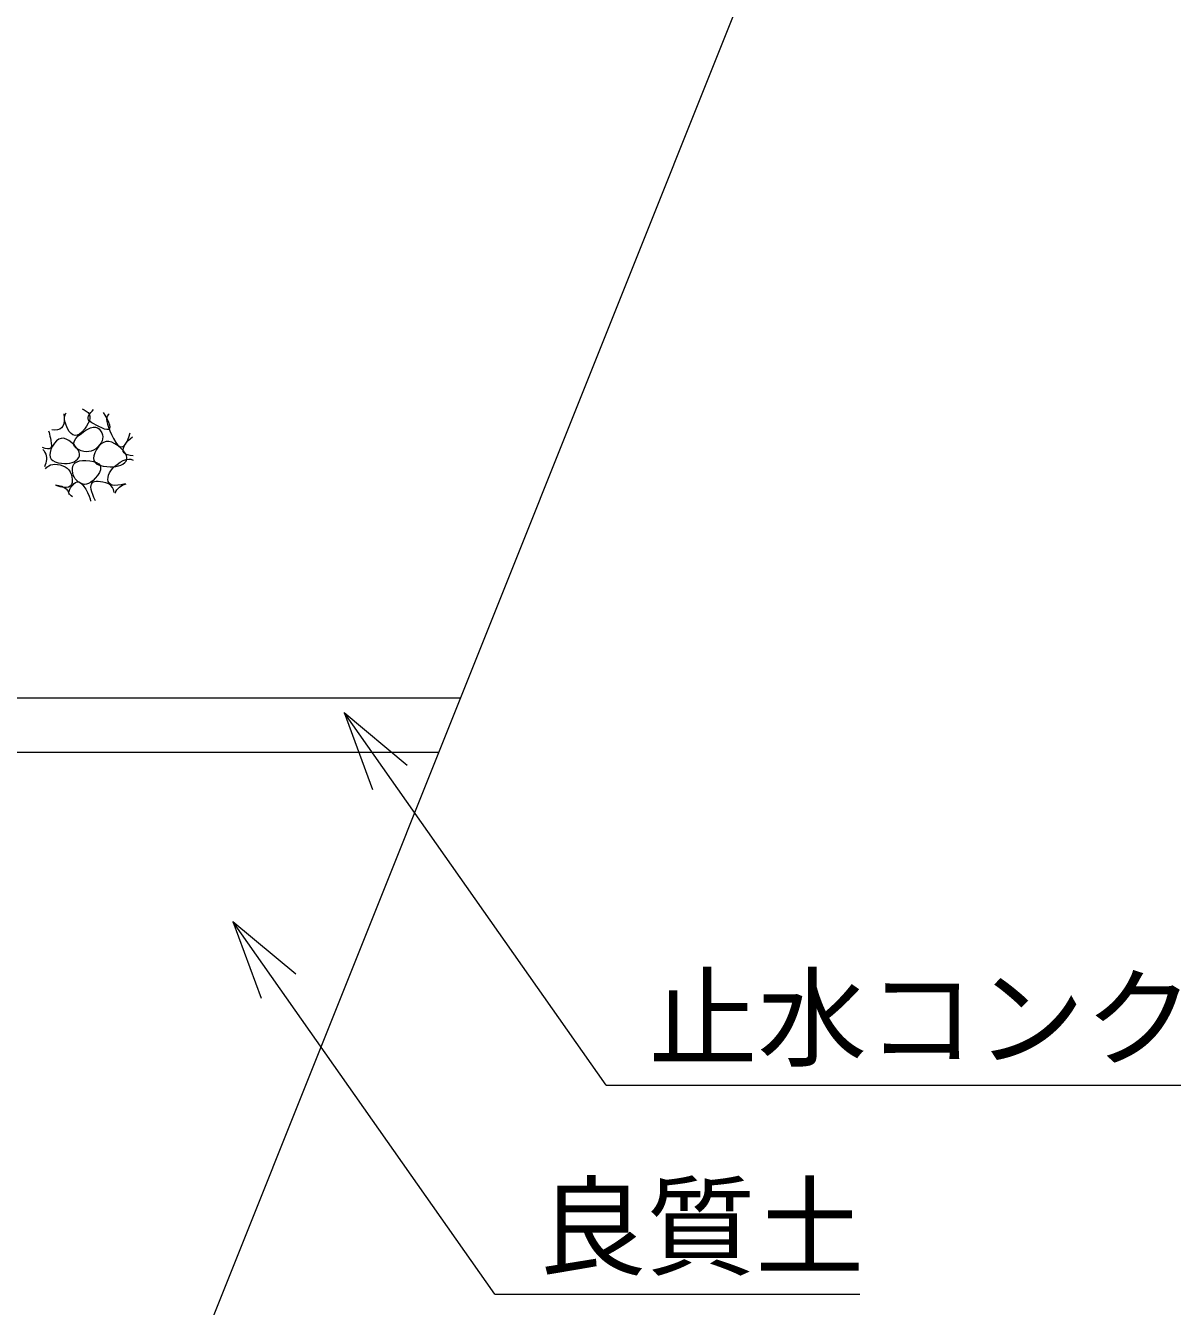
# Model space of a CAD drawing. Units: millimetres, scale not verified. Extents: x 0 to 118900, y 0 to 84100.
# Drawn here: x 85554 to 87657, y 8734 to 11082 of the extents above; entities that cross this region are included whole.
import ezdxf
from ezdxf.enums import TextEntityAlignment as Align

# ---------------------------------------------------------------- set-up
doc = ezdxf.new("R2010")
doc.units = ezdxf.units.MM
doc.header["$LTSCALE"] = 100
doc.layers.add('0_2', color=7, linetype='Continuous', lineweight=18)
doc.layers.add('D-STR-DIM', color=4, linetype='Continuous', lineweight=9)
doc.styles.add('ＭＳ ゴシック', font='')
doc.styles.get('ＭＳ ゴシック').set_extended_font_data('MS Gothic')

msp = doc.modelspace()

# ---------------------------------------------------------------- linework, layer by layer
at = {"layer": '0_2', "color": 4, "lineweight": 9}
for p, q in [((91064.9, 21634.5), (85844.8, 8584.5)), ((84837.2, 9850), (86351.1, 9850)), ((84787.2, 9750), (86311.1, 9750))]:
    msp.add_line(p, q, dxfattribs=at)
at = {"layer": '0_2'}
for p, q in [((85657.2, 10379.4), (85661.1, 10377.8)), ((85661.1, 10377.8), (85664.9, 10375.6)), ((85675.5, 10375.4), (85678, 10378.1)), ((85624.5, 10357.6), (85623.7, 10352.3)), ((85623.8, 10370.4), (85624.5, 10363.9)), ((85624.5, 10363.9), (85624.5, 10357.6)), ((85625.2, 10364.7), (85626, 10368.6)), ((85625.2, 10360.3), (85625.2, 10364.7)), ((85626.1, 10355.3), (85625.2, 10360.3)), ((85626, 10368.6), (85627.8, 10372)), ((85627.8, 10349.8), (85626.1, 10355.3)), ((85664.9, 10375.6), (85668.2, 10372.9)), ((85668.2, 10372.9), (85670.5, 10369.8)), ((85668.4, 10362.5), (85668.7, 10364.2)), ((85668.5, 10361), (85668.4, 10362.5)), ((85669.2, 10359.5), (85668.5, 10361)), ((85668.7, 10364.2), (85669.3, 10366.1)), ((85670.8, 10357.9), (85668.7, 10353.1)), ((85670.5, 10357.8), (85669.2, 10359.5)), ((85669.3, 10366.1), (85670.3, 10368.2)), ((85670.3, 10368.2), (85671.7, 10370.4)), ((85670.5, 10369.8), (85671.6, 10366.3)), ((85672.5, 10356), (85670.5, 10357.8)), ((85671.7, 10362.3), (85670.8, 10357.9)), ((85671.6, 10366.3), (85671.7, 10362.3)), ((85671.7, 10370.4), (85673.4, 10372.8)), ((85675.3, 10354), (85672.5, 10356)), ((85673.4, 10372.8), (85675.5, 10375.4)), ((85678.7, 10351.9), (85675.3, 10354)), ((85695.9, 10373.1), (85699.2, 10368)), ((85699.2, 10368), (85702.7, 10361.6)), ((85702.5, 10363.6), (85702.3, 10360.2)), ((85702.3, 10360.2), (85702.8, 10356.1)), ((85703.4, 10366.3), (85702.5, 10363.6)), ((85702.7, 10361.6), (85705.6, 10355.2)), ((85702.8, 10356.1), (85703.9, 10351.2)), ((85704.9, 10368.4), (85703.4, 10366.3)), ((85706.9, 10370), (85704.9, 10368.4)), ((85705.6, 10355.2), (85707.3, 10350.1)), ((85595.7, 10339.3), (85596.6, 10336.3)), ((85596.6, 10336.3), (85597.5, 10333.1)), ((85597.5, 10333.1), (85598.4, 10329.5)), ((85607.4, 10340.6), (85601.6, 10341.3)), ((85612.3, 10341), (85607.4, 10340.6)), ((85616.4, 10342.3), (85612.3, 10341)), ((85619.7, 10344.6), (85616.4, 10342.3)), ((85622.1, 10348), (85619.7, 10344.6)), ((85623.7, 10352.3), (85622.1, 10348)), ((85630.4, 10343.8), (85627.8, 10349.8)), ((85633.6, 10338.3), (85630.4, 10343.8)), ((85637, 10334.2), (85633.6, 10338.3)), ((85640.5, 10331.8), (85637, 10334.2)), ((85644.3, 10330.8), (85640.5, 10331.8)), ((85648.3, 10331.4), (85644.3, 10330.8)), ((85646.1, 10325.4), (85650.3, 10329.9)), ((85652.5, 10333.4), (85648.3, 10331.4)), ((85650.3, 10329.9), (85656, 10334.7)), ((85656.9, 10337), (85652.5, 10333.4)), ((85656, 10334.7), (85662.1, 10339.1)), ((85661.5, 10342.2), (85656.9, 10337)), ((85665.6, 10347.8), (85661.5, 10342.2)), ((85662.1, 10339.1), (85667.8, 10342.4)), ((85668.7, 10353.1), (85665.6, 10347.8)), ((85667.8, 10342.4), (85673, 10344.6)), ((85673, 10344.6), (85677.6, 10345.7)), ((85677.6, 10345.7), (85681.8, 10345.8)), ((85682.8, 10349.6), (85678.7, 10351.9)), ((85681.8, 10345.8), (85685.4, 10344.8)), ((85687.7, 10347.1), (85682.8, 10349.6)), ((85685.4, 10344.8), (85688.6, 10342.7)), ((85693.2, 10344.5), (85687.7, 10347.1)), ((85688.6, 10342.7), (85691.3, 10339.5)), ((85691.3, 10339.5), (85693.3, 10335.7)), ((85698.5, 10342.4), (85693.2, 10344.5)), ((85693.3, 10335.7), (85694.6, 10332)), ((85694.6, 10332), (85695.1, 10328.3)), ((85702.6, 10341.5), (85698.5, 10342.4)), ((85705.5, 10341.8), (85702.6, 10341.5)), ((85703.9, 10351.2), (85705.7, 10345.7)), ((85707.3, 10343.4), (85705.5, 10341.8)), ((85705.7, 10345.7), (85708.1, 10339.5)), ((85707.3, 10350.1), (85707.9, 10346.1)), ((85707.9, 10346.1), (85707.3, 10343.4)), ((85708.1, 10339.5), (85711.2, 10332.7)), ((85711.2, 10332.7), (85715, 10325.1)), ((85743.2, 10327.5), (85745.7, 10335.7)), ((85589.6, 10307), (85584.7, 10309)), ((85593.6, 10306.1), (85589.6, 10307)), ((85596.8, 10306.2), (85593.6, 10306.1)), ((85599.1, 10307.3), (85596.8, 10306.2)), ((85598.4, 10329.5), (85599.2, 10325.6)), ((85600.5, 10309.5), (85599.1, 10307.3)), ((85599.2, 10325.6), (85600, 10321.4)), ((85600, 10321.4), (85600.8, 10316.8)), ((85603.1, 10311.2), (85600.2, 10305.1)), ((85601.1, 10312.6), (85600.5, 10309.5)), ((85600.8, 10316.8), (85601.1, 10312.6)), ((85606.6, 10316.8), (85603.1, 10311.2)), ((85610.5, 10321.1), (85606.6, 10316.8)), ((85614.5, 10324), (85610.5, 10321.1)), ((85618.8, 10325.5), (85614.5, 10324)), ((85623.3, 10325.6), (85618.8, 10325.5)), ((85628.1, 10324.2), (85623.3, 10325.6)), ((85633.1, 10321.5), (85628.1, 10324.2)), ((85638.3, 10317.5), (85633.1, 10321.5)), ((85643.1, 10312.8), (85638.3, 10317.5)), ((85641.9, 10317.3), (85643.3, 10321.2)), ((85642, 10313.8), (85641.9, 10317.3)), ((85643.5, 10310.5), (85642, 10313.8)), ((85647, 10308.4), (85643.1, 10312.8)), ((85643.3, 10321.2), (85646.1, 10325.4)), ((85646.4, 10307.5), (85643.5, 10310.5)), ((85650.8, 10304.9), (85646.4, 10307.5)), ((85649.8, 10304.2), (85647, 10308.4)), ((85682.3, 10306.4), (85678.3, 10303.8)), ((85686.1, 10309.7), (85682.3, 10306.4)), ((85687.7, 10310.9), (85683.7, 10305.2)), ((85689.4, 10313.4), (85686.1, 10309.7)), ((85692, 10315.2), (85687.7, 10310.9)), ((85692, 10317.1), (85689.4, 10313.4)), ((85693.8, 10320.8), (85692, 10317.1)), ((85696.5, 10318.1), (85692, 10315.2)), ((85694.9, 10324.5), (85693.8, 10320.8)), ((85695.1, 10328.3), (85694.9, 10324.5)), ((85701.4, 10319.6), (85696.5, 10318.1)), ((85706.5, 10319.7), (85701.4, 10319.6)), ((85711.9, 10318.3), (85706.5, 10319.7)), ((85717.5, 10315.6), (85711.9, 10318.3)), ((85715, 10325.1), (85719, 10318.2)), ((85723.5, 10311.5), (85717.5, 10315.6)), ((85719, 10318.2), (85722.9, 10313.3)), ((85722.9, 10313.3), (85726.6, 10310.5)), ((85729, 10306.8), (85723.5, 10311.5)), ((85726.6, 10310.5), (85730.2, 10309.8)), ((85733.3, 10302.4), (85729, 10306.8)), ((85730.2, 10309.8), (85733.7, 10311.2)), ((85732.6, 10304.5), (85733.1, 10307.8)), ((85733.1, 10307.8), (85734.3, 10311.1)), ((85733.7, 10311.2), (85737, 10314.6)), ((85734.3, 10311.1), (85736.2, 10314.5)), ((85736.2, 10314.5), (85738.6, 10317.9)), ((85737, 10314.6), (85740.2, 10320)), ((85738.6, 10317.9), (85741.7, 10321.3)), ((85740.2, 10320), (85743.2, 10327.5)), ((85741.7, 10321.3), (85745.4, 10324.8)), ((85745.4, 10324.8), (85749.7, 10328.3)), ((85585.2, 10305), (85587.5, 10302.6)), ((85587.5, 10302.6), (85589.2, 10299.8)), ((85589.2, 10299.8), (85590.5, 10296.7)), ((85590.5, 10296.7), (85591.3, 10293.4)), ((85591.5, 10283.5), (85590.8, 10280.2)), ((85591.3, 10293.4), (85591.8, 10290.1)), ((85591.8, 10286.8), (85591.5, 10283.5)), ((85591.8, 10290.1), (85591.8, 10286.8)), ((85598.6, 10299.7), (85598.1, 10295)), ((85598.1, 10295), (85598.8, 10290.9)), ((85600.2, 10305.1), (85598.6, 10299.7)), ((85598.8, 10290.9), (85600.8, 10287.4)), ((85600.8, 10287.4), (85603.9, 10284.6)), ((85603.9, 10284.6), (85608.2, 10282.4)), ((85642.7, 10282.6), (85646, 10284.6)), ((85646, 10284.6), (85648.9, 10287.2)), ((85648.3, 10282.7), (85652.7, 10284.1)), ((85648.9, 10287.2), (85651.1, 10290.1)), ((85651.7, 10300.3), (85649.8, 10304.2)), ((85655.8, 10302.8), (85650.8, 10304.9)), ((85651.1, 10290.1), (85652.3, 10293.2)), ((85652.5, 10296.6), (85651.7, 10300.3)), ((85652.3, 10293.2), (85652.5, 10296.6)), ((85652.7, 10284.1), (85658.1, 10284.8)), ((85660.6, 10301.4), (85655.8, 10302.8)), ((85658.1, 10284.8), (85664.3, 10284.9)), ((85665.3, 10300.9), (85660.6, 10301.4)), ((85664.3, 10284.9), (85671.5, 10284.3)), ((85669.8, 10301.1), (85665.3, 10300.9)), ((85674.1, 10302.1), (85669.8, 10301.1)), ((85671.5, 10284.3), (85678.4, 10283)), ((85678.3, 10303.8), (85674.1, 10302.1)), ((85678.6, 10293.7), (85678.1, 10288.9)), ((85678.1, 10288.9), (85678.9, 10284.7)), ((85678.4, 10283), (85683.9, 10281.1)), ((85680.4, 10299.1), (85678.6, 10293.7)), ((85678.9, 10284.7), (85681.1, 10281.2)), ((85683.7, 10305.2), (85680.4, 10299.1)), ((85727.2, 10281.6), (85732.9, 10284.8)), ((85732.9, 10301.4), (85732.6, 10304.5)), ((85734.3, 10298.8), (85732.9, 10301.4)), ((85732.9, 10284.8), (85738, 10286.8)), ((85736.5, 10298.2), (85733.3, 10302.4)), ((85736.8, 10296.7), (85734.3, 10298.8)), ((85735.5, 10281), (85738, 10283.9)), ((85738.6, 10294.2), (85736.5, 10298.2)), ((85740.4, 10295.1), (85736.8, 10296.7)), ((85738, 10286.8), (85742.7, 10287.6)), ((85738, 10283.9), (85739.3, 10287.1)), ((85739.5, 10290.5), (85738.6, 10294.2)), ((85739.3, 10287.1), (85739.5, 10290.5)), ((85745.2, 10293.9), (85740.4, 10295.1)), ((85742.7, 10287.6), (85746.9, 10287.2)), ((85751, 10293.2), (85745.2, 10293.9)), ((85746.9, 10287.2), (85750.7, 10285.7)), ((85589.7, 10276.9), (85588.3, 10273.5)), ((85590.8, 10280.2), (85589.7, 10276.9)), ((85590.2, 10269.8), (85592.9, 10272.7)), ((85592.9, 10272.7), (85596, 10275)), ((85596, 10275), (85599.5, 10276.7)), ((85599.5, 10276.7), (85603.4, 10277.7)), ((85603.4, 10277.7), (85607.6, 10278)), ((85607.6, 10278), (85612.3, 10277.7)), ((85608.2, 10282.4), (85613.7, 10280.9)), ((85612.3, 10277.7), (85617.3, 10276.8)), ((85613.7, 10280.9), (85619.6, 10279.9)), ((85617.3, 10276.8), (85622.2, 10275.3)), ((85619.6, 10279.9), (85625.1, 10279.5)), ((85622.2, 10275.3), (85626.4, 10273.2)), ((85625.1, 10279.5), (85630.1, 10279.5)), ((85626.4, 10273.2), (85630.1, 10270.7)), ((85630.1, 10279.5), (85634.7, 10280)), ((85630.1, 10270.7), (85633.1, 10267.6)), ((85633.1, 10267.6), (85635.6, 10263.9)), ((85634.7, 10280), (85638.9, 10281.1)), ((85635.6, 10263.9), (85637.4, 10259.7)), ((85637.4, 10259.7), (85638.6, 10255)), ((85638.9, 10281.1), (85642.7, 10282.6)), ((85639.7, 10270.4), (85640.5, 10274.5)), ((85639.7, 10266.1), (85639.7, 10270.4)), ((85640.1, 10262), (85639.7, 10266.1)), ((85641.1, 10258.3), (85640.1, 10262)), ((85640.5, 10274.5), (85642.2, 10277.9)), ((85642.2, 10277.9), (85644.8, 10280.6)), ((85644.8, 10280.6), (85648.3, 10282.7)), ((85681.1, 10281.2), (85684.6, 10278.4)), ((85683.9, 10281.1), (85687.8, 10278.7)), ((85684.6, 10278.4), (85689.5, 10276.2)), ((85688.9, 10263), (85685.5, 10257.6)), ((85687.8, 10278.7), (85690.3, 10275.6)), ((85690.9, 10267.8), (85688.9, 10263)), ((85689.5, 10276.2), (85695.7, 10274.7)), ((85690.3, 10275.6), (85691.3, 10272)), ((85691.3, 10272), (85690.9, 10267.8)), ((85695.7, 10274.7), (85702.4, 10273.7)), ((85702.4, 10273.7), (85708.5, 10273.2)), ((85705.7, 10258.1), (85707.3, 10262.1)), ((85707.3, 10262.1), (85709.8, 10266.1)), ((85708.5, 10273.2), (85714.2, 10273.3)), ((85709.8, 10266.1), (85713, 10270)), ((85713, 10270), (85716.9, 10273.9)), ((85714.2, 10273.3), (85719.4, 10273.8)), ((85716.9, 10273.9), (85721.7, 10277.8)), ((85719.4, 10273.8), (85724.2, 10274.9)), ((85721.7, 10277.8), (85727.2, 10281.6)), ((85724.2, 10274.9), (85728.4, 10276.4)), ((85728.4, 10276.4), (85732.2, 10278.4)), ((85732.2, 10278.4), (85735.5, 10281)), ((85608.3, 10240.2), (85614.7, 10239.2)), ((85616.9, 10236.9), (85609.8, 10239.2)), ((85614.7, 10239.2), (85620.1, 10237.7)), ((85623.1, 10235.6), (85616.9, 10236.9)), ((85620.1, 10237.7), (85624.6, 10235.6)), ((85632.4, 10236.2), (85628.2, 10235.4)), ((85635.6, 10238), (85632.4, 10236.2)), ((85637.8, 10240.9), (85635.6, 10238)), ((85636.3, 10234.8), (85638.1, 10237.2)), ((85639, 10244.8), (85637.8, 10240.9)), ((85638.1, 10237.2), (85640.2, 10239.8)), ((85638.6, 10255), (85639.2, 10249.8)), ((85639.2, 10249.8), (85639, 10244.8)), ((85640.2, 10239.8), (85642.7, 10242.5)), ((85642.6, 10254.8), (85641.1, 10258.3)), ((85644.6, 10251.6), (85642.6, 10254.8)), ((85642.7, 10242.5), (85645.4, 10244.8)), ((85647.1, 10248.7), (85644.6, 10251.6)), ((85645.4, 10244.8), (85648.2, 10245.8)), ((85650.2, 10246), (85647.1, 10248.7)), ((85648.2, 10245.8), (85651.1, 10245.5)), ((85653.7, 10243.7), (85650.2, 10246)), ((85651.1, 10245.5), (85654.1, 10244.1)), ((85657.6, 10241.9), (85653.7, 10243.7)), ((85654.1, 10244.1), (85657.3, 10241.4)), ((85657.3, 10241.4), (85660.5, 10237.5)), ((85661.4, 10241.2), (85657.6, 10241.9)), ((85660.5, 10237.5), (85663.9, 10232.3)), ((85665.3, 10241.5), (85661.4, 10241.2)), ((85669.3, 10242.7), (85665.3, 10241.5)), ((85673.3, 10244.9), (85669.3, 10242.7)), ((85673.1, 10239.2), (85672.9, 10236.2)), ((85672.9, 10236.2), (85673.3, 10232.5)), ((85673.9, 10241.7), (85673.1, 10239.2)), ((85677.3, 10248.2), (85673.3, 10244.9)), ((85675.3, 10243.5), (85673.9, 10241.7)), ((85677.3, 10245), (85675.3, 10243.5)), ((85681.4, 10252.4), (85677.3, 10248.2)), ((85679.8, 10245.9), (85677.3, 10245)), ((85682.9, 10246.5), (85679.8, 10245.9)), ((85685.5, 10257.6), (85681.4, 10252.4)), ((85686.6, 10246.5), (85682.9, 10246.5)), ((85690.8, 10246.1), (85686.6, 10246.5)), ((85695.6, 10245.2), (85690.8, 10246.1)), ((85701, 10243.9), (85695.6, 10245.2)), ((85706.1, 10241.9), (85701, 10243.9)), ((85704.7, 10249.9), (85704.8, 10254)), ((85705.4, 10246.2), (85704.7, 10249.9)), ((85704.8, 10254), (85705.7, 10258.1)), ((85707.1, 10243.3), (85705.4, 10246.2)), ((85710.1, 10239.2), (85706.1, 10241.9)), ((85709.7, 10241.1), (85707.1, 10243.3)), ((85713.2, 10239.8), (85709.7, 10241.1)), ((85713.1, 10235.7), (85710.1, 10239.2)), ((85717.6, 10239.2), (85713.2, 10239.8)), ((85723, 10239.4), (85717.6, 10239.2)), ((85729.2, 10240.4), (85723, 10239.4)), ((85723.2, 10233.5), (85725.7, 10235.9)), ((85725.7, 10235.9), (85728.5, 10237.9)), ((85728.5, 10237.9), (85731.4, 10239.6)), ((85736.4, 10242.2), (85729.2, 10240.4)), ((85731.4, 10239.6), (85734.5, 10241)), ((85734.5, 10241), (85737.9, 10242.1)), ((85628.2, 10235.4), (85623.1, 10235.6)), ((85624.6, 10235.6), (85628.1, 10233.1)), ((85628.1, 10233.1), (85630.8, 10230)), ((85630.8, 10230), (85632.5, 10226.5)), ((85632.5, 10226.5), (85633.4, 10222.4)), ((85633.1, 10226.9), (85633.3, 10228.6)), ((85633.2, 10225.4), (85633.1, 10226.9)), ((85633.8, 10223.9), (85633.2, 10225.4)), ((85633.3, 10228.6), (85634, 10230.5)), ((85635.2, 10222.2), (85633.8, 10223.9)), ((85634, 10230.5), (85635, 10232.5)), ((85635, 10232.5), (85636.3, 10234.8)), ((85637.2, 10220.4), (85635.2, 10222.2)), ((85639.9, 10218.4), (85637.2, 10220.4)), ((85663.9, 10232.3), (85667.3, 10226)), ((85667.3, 10226), (85670.2, 10219.6)), ((85670.2, 10219.6), (85672, 10214.4)), ((85672, 10214.4), (85672.5, 10210.5)), ((85673.3, 10232.5), (85674.4, 10228.2)), ((85674.4, 10228.2), (85676.1, 10223.3)), ((85676.1, 10223.3), (85678.4, 10217.7)), ((85678.4, 10217.7), (85681.4, 10211.6)), ((85715, 10231.5), (85713.1, 10235.7)), ((85715.9, 10226.5), (85715, 10231.5)), ((85718.4, 10225), (85719.4, 10228.1)), ((85719.4, 10228.1), (85721, 10230.9)), ((85721, 10230.9), (85723.2, 10233.5))]:
    msp.add_line(p, q, dxfattribs=at)
at = {"layer": 'D-STR-DIM'}
for p, q in [((86138, 9822.8), (86189.6, 9681.9)), ((86618, 9139.7), (86138, 9822.8)), ((86138, 9822.8), (86253.1, 9726.5)), ((85933.9, 9440), (85985.4, 9299.2)), ((86413.9, 8757), (85933.9, 9440)), ((85933.9, 9440), (86049, 9343.8)), ((86618, 9139.7), (88296, 9139.7)), ((86413.9, 8757), (87083.5, 8757))]:
    msp.add_line(p, q, dxfattribs=at)

# ---------------------------------------------------------------- texts
at = {"layer": 'D-STR-DIM', "style": 'ＭＳ ゴシック'}
for s, p in [('止水コンクリート', (86696, 9145.8)), ('良質土', (86491.9, 8763.1))]:
    msp.add_text(s, height=146.6, dxfattribs=at).set_placement(p, align=Align.BOTTOM_LEFT)

doc.saveas('drawing.dxf')
